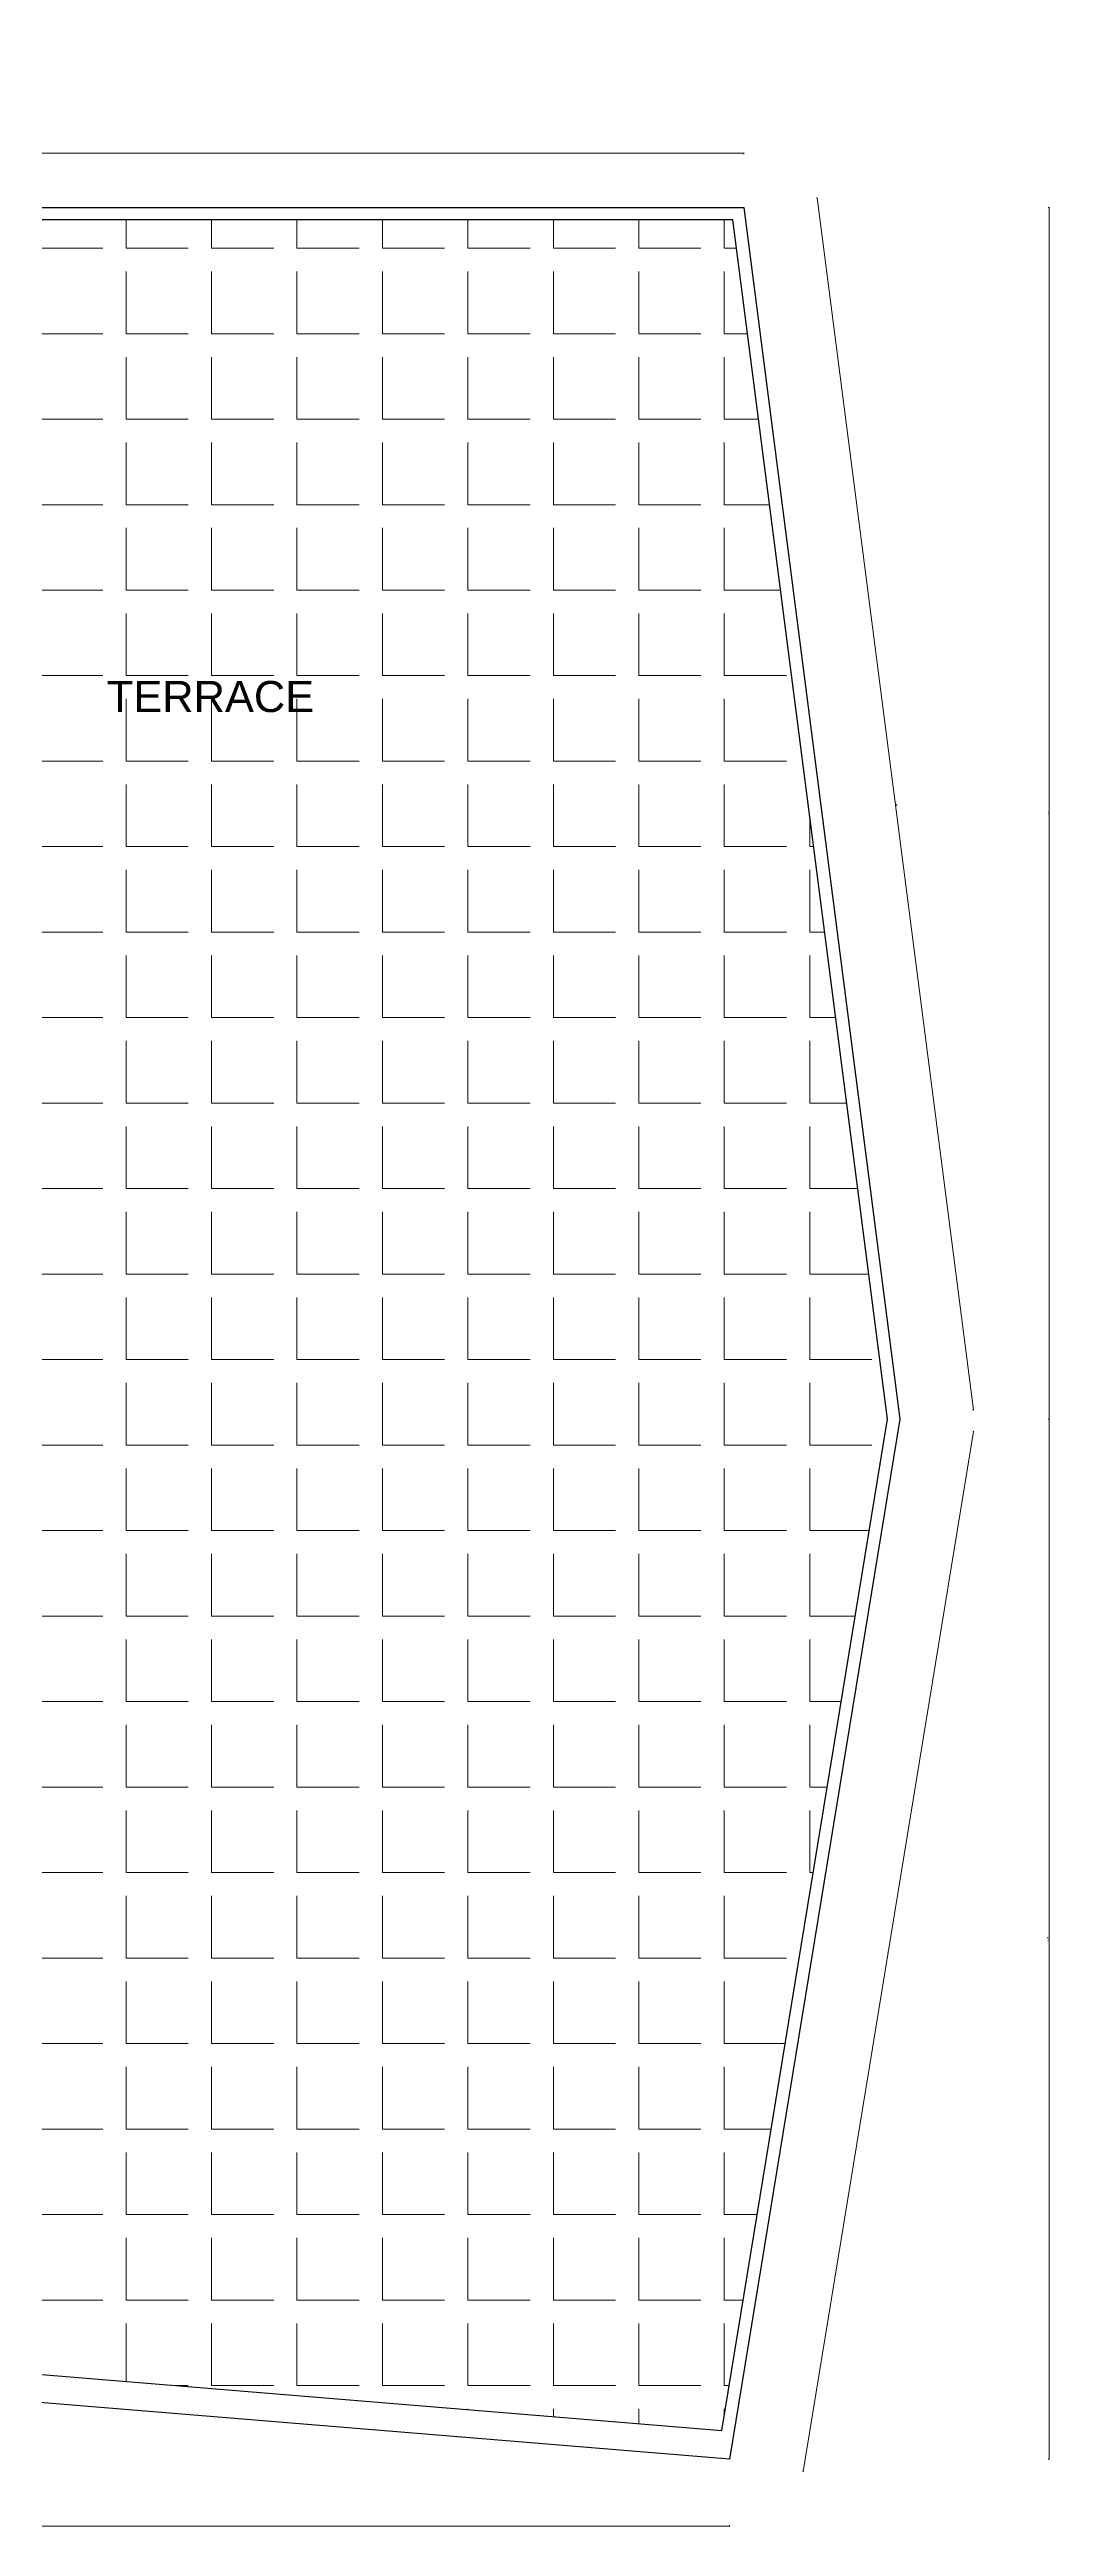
# Model space of a CAD drawing. Header units: inches. Extents: x -301229 to 1083107, y -854236 to 21026.
# Drawn here: x -7856 to 1798, y -614539 to -590637 of the extents above; entities that cross this region are included whole.
import ezdxf

# ---------------------------------------------------------------- set-up
doc = ezdxf.new("R2010")
doc.units = ezdxf.units.IN
doc.header["$MEASUREMENT"] = 0
for name, color, linetype, lineweight in [('DOOR PLAN', 241, 'Continuous', 25), ('Text', 2, 'Continuous', 20), ('wall', 10, 'Continuous', 30)]:
    doc.layers.add(name, color=color, linetype=linetype, lineweight=lineweight)
doc.layers.add('HATCH', color=7, linetype='Continuous')
doc.styles.add('7 INCH', font='times.ttf', dxfattribs={"height": 7})
doc.dimstyles.new('Copy of Standard', dxfattribs={"dimtxt": 8, "dimasz": 5, "dimexe": 4, "dimexo": 0.0625, "dimgap": 1.5, "dimtad": 1, "dimdec": 1, "dimzin": 0, "dimdsep": 46, "dimlunit": 4, "dimtxsty": 'Standard', "dimblk": 'OBLIQUE', "dimcen": 0.09, "dimclrd": 1, "dimclre": 1, "dimclrt": 3, "dimadec": 0, "dimazin": 0, "dimtfac": 1, "dimtdec": 1, "dimtix": 1, "dimtofl": 0, "dimtmove": 1, "dimatfit": 3, "dimfxl": 8, "dimfxlon": 1, "dimtolj": 1, "dimtzin": 0, "dimlwd": 15, "dimlwe": 15, "dimarcsym": 0})

# ---------------------------------------------------------------- blocks, each defined once
blk = doc.blocks.new('_Oblique')
at = {"color": 0, "linetype": 'ByBlock', "lineweight": -2}
blk.add_line((-0.5, -0.5), (0.5, 0.5), dxfattribs=at)
blk = doc.blocks.new('*D1571')
at = {"layer": 'Defpoints', "color": 0, "transparency": 16777216}
for p in [(-1153, -591638), (-1153, -592160), (-16510, -592880)]:
    blk.add_point(p, dxfattribs=at)
at = {"layer": 'wall', "color": 1, "lineweight": 15, "transparency": 16777216}
for p, q in [((-16510, -591646), (-16510, -591634)), ((-16510, -591638), (-1153, -591638)), ((-1153, -591646), (-1153, -591634))]:
    blk.add_line(p, q, dxfattribs=at)
at = {"layer": 'wall', "color": 1, "lineweight": 15, "transparency": 16777216, "xscale": 5, "yscale": 5, "zscale": 5, "rotation": 180}
blk.add_blockref('_Oblique', (-16510, -591638), dxfattribs=at)
at = {"layer": 'wall', "color": 1, "lineweight": 15, "transparency": 16777216, "xscale": 5, "yscale": 5, "zscale": 5}
blk.add_blockref('_Oblique', (-1153, -591638), dxfattribs=at)
at = {"layer": 'wall', "color": 3, "transparency": 16777216, "insert": (-8831, -591632), "char_height": 8, "attachment_point": 5}
blk.add_mtext('\\A1;1279\'-9"', dxfattribs=at)
blk = doc.blocks.new('*D1572')
at = {"layer": 'Defpoints', "color": 0, "transparency": 16777216}
for p in [(-1153, -590221), (-23350, -591638), (-1153, -591638)]:
    blk.add_point(p, dxfattribs=at)
at = {"layer": 'wall', "color": 1, "lineweight": 15, "transparency": 16777216}
for p, q in [((-23350, -590229), (-23350, -590217)), ((-23350, -590221), (-1153, -590221)), ((-1153, -590229), (-1153, -590217))]:
    blk.add_line(p, q, dxfattribs=at)
at = {"layer": 'wall', "color": 1, "lineweight": 15, "transparency": 16777216, "xscale": 5, "yscale": 5, "zscale": 5, "rotation": 180}
blk.add_blockref('_Oblique', (-23350, -590221), dxfattribs=at)
at = {"layer": 'wall', "color": 1, "lineweight": 15, "transparency": 16777216, "xscale": 5, "yscale": 5, "zscale": 5}
blk.add_blockref('_Oblique', (-1153, -590221), dxfattribs=at)
at = {"layer": 'wall', "color": 3, "transparency": 16777216, "insert": (-12251, -590215), "char_height": 8, "attachment_point": 5}
blk.add_mtext('\\A1;1849\'-9"', dxfattribs=at)
blk = doc.blocks.new('*D1581')
at = {"layer": 'Defpoints', "color": 0, "transparency": 16777216}
for p in [(-15280, -612740), (-1290, -613891), (-15280, -614535)]:
    blk.add_point(p, dxfattribs=at)
at = {"layer": 'wall', "color": 1, "lineweight": 15, "transparency": 16777216}
for p, q in [((-15280, -614527), (-15280, -614539)), ((-1290, -614535), (-15280, -614535)), ((-1290, -614527), (-1290, -614539))]:
    blk.add_line(p, q, dxfattribs=at)
at = {"layer": 'wall', "color": 1, "lineweight": 15, "transparency": 16777216, "xscale": 5, "yscale": 5, "zscale": 5, "rotation": 180}
blk.add_blockref('_Oblique', (-15280, -614535), dxfattribs=at)
at = {"layer": 'wall', "color": 1, "lineweight": 15, "transparency": 16777216, "xscale": 5, "yscale": 5, "zscale": 5}
blk.add_blockref('_Oblique', (-1290, -614535), dxfattribs=at)
at = {"layer": 'wall', "color": 3, "transparency": 16777216, "insert": (-8285, -614529), "char_height": 8, "attachment_point": 5}
blk.add_mtext('\\A1;1165\'-10"', dxfattribs=at)
blk = doc.blocks.new('*D1583')
at = {"layer": 'Defpoints', "color": 0, "transparency": 16777216}
for p in [(-1153, -592160), (1063, -603763), (354, -603854)]:
    blk.add_point(p, dxfattribs=at)
at = {"layer": 'wall', "color": 1, "lineweight": 15, "transparency": 16777216}
for p, q in [((-452, -592070), (-440, -592068)), ((-444, -592069), (1063, -603763)), ((1055, -603764), (1067, -603762))]:
    blk.add_line(p, q, dxfattribs=at)
at = {"layer": 'wall', "color": 1, "lineweight": 15, "transparency": 16777216, "xscale": 5, "yscale": 5, "zscale": 5}
for p, rotation in [((-444, -592069), 97.34205562894597), ((1063, -603763), 277.342055628946)]:
    blk.add_blockref('_Oblique', p, dxfattribs=dict(at, rotation=rotation))
at = {"layer": 'wall', "color": 3, "transparency": 16777216, "insert": (320, -597914), "char_height": 8, "attachment_point": 5, "rotation": 277.3421}
blk.add_mtext('\\A1;982\'-6{\\H1x;\\S1/2;}"', dxfattribs=at)
blk = doc.blocks.new('*D1577')
at = {"layer": 'Defpoints', "color": 0, "transparency": 16777216}
for p in [(354, -603854), (-1290, -613891), (-579, -614007)]:
    blk.add_point(p, dxfattribs=at)
at = {"layer": 'wall', "color": 1, "lineweight": 15, "transparency": 16777216}
for p, q in [((1065, -603971), (-579, -614007)), ((1057, -603969), (1069, -603971)), ((-587, -614006), (-575, -614008))]:
    blk.add_line(p, q, dxfattribs=at)
at = {"layer": 'wall', "color": 1, "lineweight": 15, "transparency": 16777216, "xscale": 5, "yscale": 5, "zscale": 5}
for p, rotation in [((1065, -603971), 80.69768604929477), ((-579, -614007), 260.6976860492948)]:
    blk.add_blockref('_Oblique', p, dxfattribs=dict(at, rotation=rotation))
at = {"layer": 'wall', "color": 3, "transparency": 16777216, "insert": (237, -608988), "char_height": 8, "attachment_point": 5, "rotation": 80.6977}
blk.add_mtext('\\A1;847\'-6"', dxfattribs=at)
blk = doc.blocks.new('*D1578')
at = {"layer": 'Defpoints', "color": 0, "transparency": 16777216}
for p in [(-1153, -592160), (354, -603854), (1794, -603854)]:
    blk.add_point(p, dxfattribs=at)
at = {"layer": 'wall', "color": 1, "lineweight": 15, "transparency": 16777216}
for p, q in [((1786, -592160), (1798, -592160)), ((1794, -592160), (1794, -603854)), ((1786, -603854), (1798, -603854))]:
    blk.add_line(p, q, dxfattribs=at)
at = {"layer": 'wall', "color": 1, "lineweight": 15, "transparency": 16777216, "xscale": 5, "yscale": 5, "zscale": 5}
for p, rotation in [((1794, -592160), 90), ((1794, -603854), 270)]:
    blk.add_blockref('_Oblique', p, dxfattribs=dict(at, rotation=rotation))
at = {"layer": 'wall', "color": 3, "transparency": 16777216, "insert": (1789, -598007), "char_height": 8, "attachment_point": 5, "rotation": 90}
blk.add_mtext('\\A1;974\'-6"', dxfattribs=at)
blk = doc.blocks.new('*D1579')
at = {"layer": 'Defpoints', "color": 0, "transparency": 16777216}
for p in [(354, -603854), (-1290, -613891), (1794, -613891)]:
    blk.add_point(p, dxfattribs=at)
at = {"layer": 'wall', "color": 1, "lineweight": 15, "transparency": 16777216}
for p, q in [((1786, -603854), (1798, -603854)), ((1794, -603854), (1794, -613891)), ((1786, -613891), (1798, -613891))]:
    blk.add_line(p, q, dxfattribs=at)
at = {"layer": 'wall', "color": 1, "lineweight": 15, "transparency": 16777216, "xscale": 5, "yscale": 5, "zscale": 5}
for p, rotation in [((1794, -603854), 90), ((1794, -613891), 270)]:
    blk.add_blockref('_Oblique', p, dxfattribs=dict(at, rotation=rotation))
at = {"layer": 'wall', "color": 3, "transparency": 16777216, "insert": (1783, -608872), "char_height": 8, "attachment_point": 5, "rotation": 90}
blk.add_mtext('\\A1;836\'-4{\\H1x;\\S1/2;}"', dxfattribs=at)

msp = doc.modelspace()

# ---------------------------------------------------------------- hatches: boundary and pattern name
at = {"layer": 'HATCH', "lineweight": 9}
h = msp.add_hatch(dxfattribs=at)
h.set_pattern_fill('ANGLE', color=256, scale=3000, style=0)
h.set_pattern_definition([(0, (-5723542, 612770.74), (0, 825), [600, -225]), (90, (-5723542, 612770.74), (-825, 5e-14), [600, -225])])
h.paths.add_polyline_path([(-7959.77, -601070.19), (-7959.77, -604912.62), (-15159.77, -604912.62), (-15159.77, -612478.83), (-1365.94, -613613.44), (232.95, -603852.06), (-1258.07, -592280.19), (-16839.77, -592280.19), (-16839.77, -592880.19), (-16509.77, -592880.19), (-16509.77, -599750.19), (-16929.77, -599750.19), (-16929.77, -601070.19)])
h.paths.add_polyline_path([(-12999.77, -596840.19), (-14889.77, -596840.19), (-15789.77, -596840.19), (-15789.77, -595940.19), (-15789.77, -594320.19), (-15789.77, -593420.19), (-14889.77, -593420.19), (-14889.77, -594320.19), (-14889.77, -595940.19), (-12999.77, -595940.19)], flags=16)
h.paths.add_polyline_path([(-14889.77, -596780.19), (-15729.77, -596780.19), (-15729.77, -595940.19), (-15729.77, -594320.19), (-14949.77, -594320.19), (-14949.77, -595940.19), (-14889.77, -595940.19), (-12999.77, -596000.19), (-13269.77, -596000.19), (-13269.77, -596780.19)], flags=0)
h.paths.add_polyline_path([(-7371.58, -597198.93), (-5218.99, -597198.93), (-5218.99, -596580.72), (-7371.58, -596580.72)], flags=24)

# ---------------------------------------------------------------- linework, layer by layer
at = {"layer": 'DOOR PLAN'}
msp.add_lwpolyline([(-16959.77, -592880.19), (-16959.77, -592160.19), (-1152.54, -592160.19), (354.21, -603854.13), (-1289.74, -613890.62), (-15279.77, -612739.87), (-15279.77, -612468.96), (-1365.94, -613613.44), (232.95, -603852.06), (-1258.07, -592280.19), (-16839.77, -592280.19), (-16839.77, -592880.19)], dxfattribs=at)

# ---------------------------------------------------------------- texts
at = {"layer": 'Text', "insert": (-6301.63, -596730), "char_height": 300, "width": 3607.4692, "attachment_point": 2, "style": '7 INCH'}
msp.add_mtext('{\\fArial|b0|i0|c0|p34;TERRACE}', dxfattribs=at)

# ---------------------------------------------------------------- dimensions: what is measured, and where the dimension line sits
at = {"layer": 'wall'}
for base, p1, p2, picture, middle in [((-1152.54, -590220.84), (-23349.77, -591637.97), (-1152.54, -591637.97), '*D1572', (-12251.16, -590215.34)), ((-1152.54, -591637.97), (-16509.77, -592880.19), (-1152.54, -592160.19), '*D1571', (-8831.16, -591632.47)), ((-15279.77, -614534.8), (-1289.74, -613890.62), (-15279.77, -612739.87), '*D1581', (-8284.76, -614529.3))]:
    dim = msp.add_linear_dim(base=base, p1=p1, p2=p2, dimstyle='Copy of Standard', dxfattribs=at)
    dim.commit()
    dim.dimension.update_dxf_attribs({"geometry": picture, "text_midpoint": middle})
for p1, p2, distance, picture, middle in [((-1152.54, -592160.19), (354.21, -603854.13), 714.34, '*D1583', (320.06, -597914.49)), ((354.21, -603854.13), (-1289.74, -613890.62), 719.96, '*D1577', (237.3, -608987.86))]:
    dim = msp.add_aligned_dim(p1=p1, p2=p2, distance=distance, dimstyle='Copy of Standard', dxfattribs=at)
    dim.commit()
    dim.dimension.update_dxf_attribs({"geometry": picture, "text_midpoint": middle})
for base, p1, p2, picture, middle in [((1794.1, -603854.13), (-1152.54, -592160.19), (354.21, -603854.13), '*D1578', (1788.6, -598007.16)), ((1794.1, -613890.62), (354.21, -603854.13), (-1289.74, -613890.62), '*D1579', (1783.27, -608872.37))]:
    dim = msp.add_linear_dim(base=base, p1=p1, p2=p2, angle=90, dimstyle='Copy of Standard', dxfattribs=at)
    dim.commit()
    dim.dimension.update_dxf_attribs({"geometry": picture, "text_midpoint": middle})

doc.saveas('drawing.dxf')
